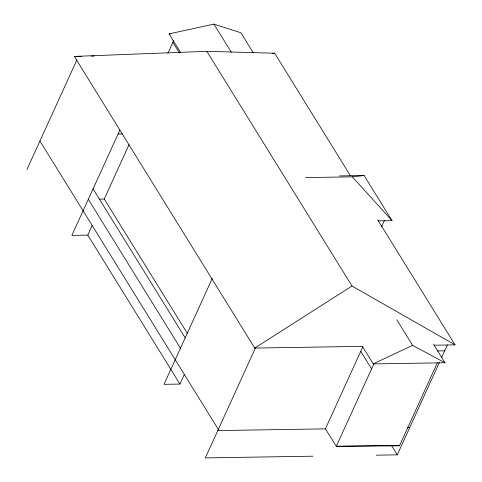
<?xml version="1.0" encoding="UTF-8"?>
<svg xmlns="http://www.w3.org/2000/svg" width="482" height="482" viewBox="0 0 482 482"><rect width="100%" height="100%" fill="white"/><g stroke="black" fill="none" stroke-linecap="round" stroke-linejoin="round"><path stroke-width="0.72" d="M26.938 169.519L76.951 59.768M119.867 130.074L71.872 235.385L87.808 235.132L179.937 384.064L164.001 384.317L212.273 278.397M167.899 53.279L173.791 40.355M87.808 235.132L92.164 225.564M187.287 333.279L104.251 199.048L129.043 144.654M179.937 384.064L184.293 374.496M255.653 347.468L205.326 457.9L312.957 456.189M381.455 227.004L384.564 220.184M437.319 362.832L399.5 445.814L336.309 446.314L325.41 428.86L362.771 346.877M373.924 363.783L336.309 446.314L399.735 445.308M376.376 455.177L397.282 454.845L439.379 362.47M441.566 357.674L447.368 344.943M350.426 175.731L274.656 53.231L206.832 51.327L74.318 56.424L254.725 348.07L352.011 286.019L455.062 344.877L434.155 345.214M362.289 346.245L373.213 363.904L412.598 345.341L445.013 362.765L433.487 344.124M180.774 52.815L169.068 33.891L213.888 24.1L240.873 32.746L253.357 52.936M305.672 177.581L352.336 176.84L364.091 175.508L392.017 220.654L378.352 220.87M169.068 33.891L170.562 33.867M74.318 56.424L81.506 56.31M91.249 56.153L94.249 56.105M272.559 53.267L274.656 53.231M118.066 134.026L122.41 133.96M339.491 175.906L364.091 175.508M99.184 199.132L104.251 199.048M254.725 348.07L362.356 346.353M437.222 350.938L444.687 350.824M373.213 363.904L445.013 362.765M217.78 430.577L325.41 428.86M407.483 427.582L409.712 427.564M352.336 176.84L392.017 220.654M377.683 219.786L455.062 344.877M213.888 24.1L231.288 52.231M396.782 319.765L412.598 345.341M206.832 51.327L352.011 286.019M172.899 42.314L179.491 52.966M360.723 351.366L371.58 368.923M391.746 445.892L397.282 454.845M93.056 188.902L185.184 337.834M88.32 199.301L180.443 348.233M39.928 141.015L218.316 429.402"/></g></svg>
